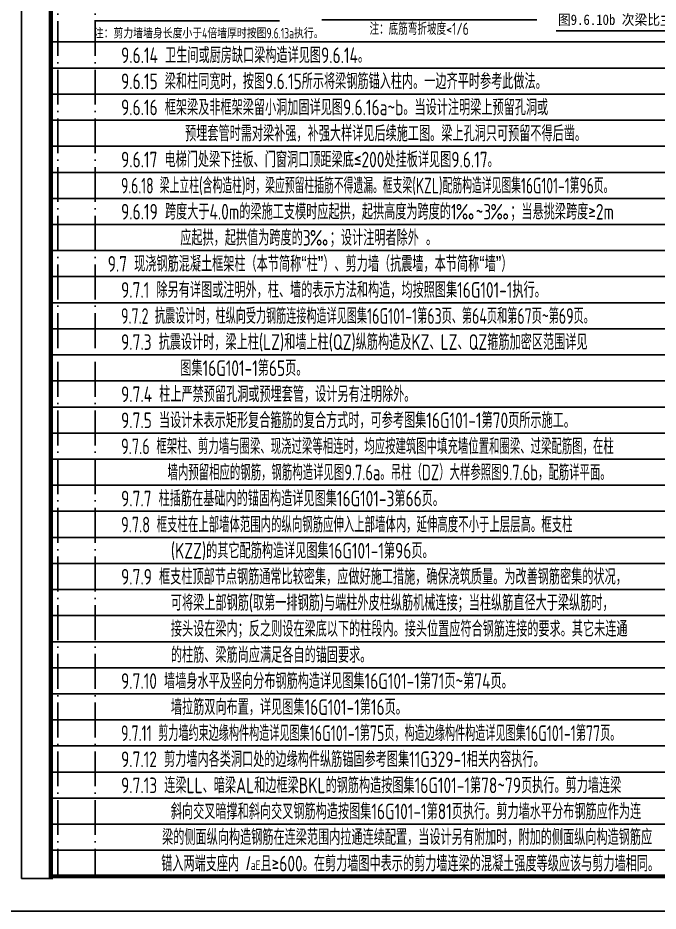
# Model space of a CAD drawing. Extents: x 393367 to 3005760, y 4998 to 826018.
# Drawn here: x 2027086 to 2045518, y 458562 to 484256 of the extents above; entities that cross this region are included whole.
import ezdxf

# ---------------------------------------------------------------- set-up
doc = ezdxf.new("R2010")
doc.units = 0
doc.header["$LTSCALE"] = 1000
doc.linetypes.add('D1', pattern=[14, 10, -2, 0, -2])
doc.layers.get('Defpoints').update_dxf_attribs({"linetype": 'CONTINUOUS'})
for name, color, linetype in [('C-SHET-TTLB', 11, 'CONTINUOUS'), ('S-1-TEXT', 7, 'CONTINUOUS'), ('S-DETL-TEXT', 7, 'CONTINUOUS')]:
    doc.layers.add(name, color=color, linetype=linetype)
doc.layers.add('yichutu', color=7, linetype='CONTINUOUS', true_color=0xffffff, plot=False)
doc.styles.add('TS', font='tssdeng.shx', dxfattribs={"width": 0.7, "bigfont": 'tssdchn.shx'})
doc.styles.add('TSSD_Label', font='Tssdeng.shx', dxfattribs={"width": 0.7, "bigfont": 'hztxt.shx'})
doc.styles.add('华文行楷', font='italic8.shx', dxfattribs={"width": 0.75, "height": 350, "bigfont": 'yxf.shx'})
doc.styles.add('黑体', font='simhei.ttf')

# ---------------------------------------------------------------- blocks, each defined once
blk = doc.blocks.new('yct-1051-594-105100-59400-100-1002')
at = {"layer": 'yichutu', "color": 7, "true_color": 0xffffff}
blk.add_lwpolyline([(0, 0), (0, 59400), (105100, 59400), (105100, 0)], close=True, dxfattribs=at)

msp = doc.modelspace()

# ---------------------------------------------------------------- linework, layer by layer
at = {"layer": 'C-SHET-TTLB'}
for p in [(2027195.72511, 517022.12225), (2028095.72511, 459502.12225)]:
    msp.add_line(p, (2027195.72511, 459502.12225), dxfattribs=at)
msp.add_lwpolyline([(2131295.72511, 517962.12225), (2131295.72511, 458562.12225), (2026195.72511, 458562.12225), (2026195.72511, 517962.12225)], close=True, dxfattribs=at)
at = {"layer": 'C-SHET-TTLB', "const_width": 120}
for points in [[(2028035.72511, 516962.12225), (2122795.72511, 516962.12225), (2122795.72511, 459562.12225), (2028035.72511, 459562.12225)], [(2028035.72511, 516962.12225), (2130295.72511, 516962.12225), (2130295.72511, 459562.12225), (2028035.72511, 459562.12225)]]:
    msp.add_lwpolyline(points, close=True, dxfattribs=at)
at = {"layer": 'Defpoints', "color": 252, "linetype": 'D1', "ltscale": 0.1}
for p, q in [((2028235.72511, 513562.12225), (2028235.72511, 459562.12225)), ((2029307.72511, 513562.12225), (2029307.72511, 459562.12225))]:
    msp.add_line(p, q, dxfattribs=at)
at = {"layer": 'Defpoints', "color": 252}
for p, q in [((2028035.72511, 483562.12225), (2101595.72511, 483562.12225)), ((2028035.72511, 482812.12225), (2101595.72511, 482812.12225)), ((2028035.72511, 482062.12225), (2101595.72511, 482062.12225)), ((2028035.72511, 481312.12225), (2101595.72511, 481312.12225)), ((2028035.72511, 480562.12225), (2101595.72511, 480562.12225)), ((2028035.72511, 479812.12225), (2101595.72511, 479812.12225)), ((2028035.72511, 479062.12225), (2101595.72511, 479062.12225)), ((2028035.72511, 478312.12225), (2101595.72511, 478312.12225)), ((2028035.72511, 477562.12225), (2101595.72511, 477562.12225)), ((2028035.72511, 476812.12225), (2101595.72511, 476812.12225)), ((2028035.72511, 476062.12225), (2101595.72511, 476062.12225)), ((2028035.72511, 475312.12225), (2101595.72511, 475312.12225)), ((2028035.72511, 474562.12225), (2101595.72511, 474562.12225)), ((2028035.72511, 473812.12225), (2101595.72511, 473812.12225)), ((2028035.72511, 473062.12225), (2122795.72511, 473062.12225)), ((2028035.72511, 472312.12225), (2101595.72511, 472312.12225)), ((2028035.72511, 471562.12225), (2101595.72511, 471562.12225)), ((2028035.72511, 470812.12225), (2101595.72511, 470812.12225)), ((2028035.72511, 470062.12225), (2101595.72511, 470062.12225)), ((2028035.72511, 469312.12225), (2101595.72511, 469312.12225)), ((2028035.72511, 468562.12225), (2101595.72511, 468562.12225)), ((2028035.72511, 467812.12225), (2101595.72511, 467812.12225)), ((2028035.72511, 467062.12225), (2101595.72511, 467062.12225)), ((2028035.72511, 466312.12225), (2101595.72511, 466312.12225)), ((2028035.72511, 465562.12225), (2101595.72511, 465562.12225)), ((2028035.72511, 464812.12225), (2101595.72511, 464812.12225)), ((2028035.72511, 464062.12225), (2101595.72511, 464062.12225)), ((2028035.72511, 463312.12225), (2101595.72511, 463312.12225)), ((2028035.72511, 462562.12225), (2101595.72511, 462562.12225)), ((2028035.72511, 461812.12225), (2101595.72511, 461812.12225)), ((2028035.72511, 461062.12225), (2101595.72511, 461062.12225)), ((2028035.72511, 460312.12225), (2101595.72511, 460312.12225))]:
    msp.add_line(p, q, dxfattribs=at)
at = {"layer": 'S-DETL-TEXT', "const_width": 50}
for points in [[(2029286.36026, 484168.29717), (2034623.21963, 484168.29717)], [(2035827.20335, 484199.30346), (2042028.05081, 484199.30346)], [(2042578.58698, 483881.20658), (2048173.54797, 483881.20658)]]:
    msp.add_lwpolyline(points, dxfattribs=at)

# ---------------------------------------------------------------- block references
at = {"layer": 'yichutu'}
msp.add_blockref('yct-1051-594-105100-59400-100-1002', (2026195.72511, 458562.12225), dxfattribs=at)

# ---------------------------------------------------------------- texts
at = {"layer": 'S-1-TEXT'}
for s, height, style, width, p in [('9.6.14 卫生间或厨房缺口梁构造详见图9.6.14。', 450, 'TS', 0.75, (2030056.77793, 482954.55175)), ('9.6.15 梁和柱同宽时，按图9.6.15所示将梁钢筋锚入柱内。一边齐平时参考此做法。', 450, 'TS', 0.75, (2030056.77793, 482204.55175)), ('9.6.16 框架梁及非框架梁留小洞加固详见图9.6.16a~b。当设计注明梁上预留孔洞或', 450, 'TS', 0.75, (2030056.77793, 481454.55175)), ('         预埋套管时需对梁补强，补强大样详见后续施工图。梁上孔洞只可预留不得后凿。', 450, 'TS', 0.75, (2030056.77793, 480704.55175)), ('9.6.17 电梯门处梁下挂板、门窗洞口顶距梁底≤200处挂板详见图9.6.17。 ', 450, 'TS', 0.75, (2030056.77793, 479954.55175)), ('9.6.18 梁上立柱(含构造柱)时，梁应预留柱插筋不得遗漏。框支梁(KZL)配筋构造详见图集16G101-1第96页。', 450, 'TS', 0.66, (2030056.77793, 479204.55175)), ('9.6.19 跨度大于4.0m的梁施工支模时应起拱，起拱高度为跨度的1‰~3‰；当悬挑梁跨度≥2m', 450, 'TS', 0.75, (2030056.77793, 478454.55175)), ('        应起拱，起拱值为跨度的3‰；设计注明者除外 。', 450, 'TS', 0.75, (2030121.92193, 477704.55175)), ('9.7 现浇钢筋混凝土框架柱（本节简称“柱”）、剪力墙（抗震墙，本节简称“墙”）', 450, 'TS', 0.75, (2029672.5386, 476954.55175)), ('9.7.1 除另有详图或注明外，柱、墙的表示方法和构造，均按照图集16G101-1执行。', 450, 'TS', 0.75, (2030056.77793, 476204.55175)), ('9.7.2 抗震设计时，柱纵向受力钢筋连接构造详见图集16G101-1第63页、第64页和第67页~第69页。', 450, 'TS', 0.68, (2030056.77793, 475454.55175)), ('9.7.3 抗震设计时，梁上柱(LZ)和墙上柱(QZ)纵筋构造及KZ、LZ、QZ箍筋加密区范围详见', 450, 'TS', 0.75, (2030056.77793, 474704.55175)), ('        图集16G101-1第65页。', 450, 'TS', 0.75, (2030121.92193, 473954.55175)), ('9.7.4 柱上严禁预留孔洞或预埋套管，设计另有注明除外。', 450, 'TS', 0.75, (2030056.77793, 473204.55175)), ('9.7.5 当设计未表示矩形复合箍筋的复合方式时，可参考图集16G101-1第70页所示施工。', 450, 'TS', 0.75, (2030056.77793, 472454.55175)), ('9.7.6 框架柱、剪力墙与圈梁、现浇过梁等相连时，均应按建筑图中填充墙位置和圈梁、过梁配筋图，在柱', 450, 'TS', 0.7, (2030056.77793, 471704.55175)), ('       墙内预留相应的钢筋，钢筋构造详见图9.7.6a。吊柱（DZ）大样参照图9.7.6b，配筋详平面。', 450, 'TS', 0.7, (2030056.77793, 470954.55175)), ('9.7.7 柱插筋在基础内的锚固构造详见图集16G101-3第66页。', 450, 'TS', 0.75, (2030056.77793, 470204.55175)), ('9.7.8 框支柱在上部墙体范围内的纵向钢筋应伸入上部墙体内，延伸高度不小于上层层高。框支柱', 450, 'TS', 0.7, (2030056.77793, 469454.55175)), ('       (KZZ)的其它配筋构造详见图集16G101-1第96页。', 450, 'TS', 0.75, (2030056.77793, 468704.55175)), ('9.7.9 框支柱顶部节点钢筋通常比较密集，应做好施工措施，确保浇筑质量。为改善钢筋密集的状况，', 450, 'TS', 0.75, (2030056.77793, 467954.55175)), ('       可将梁上部钢筋(取第一排钢筋)与端柱外皮柱纵筋机械连接；当柱纵筋直径大于梁纵筋时，', 450, 'TS', 0.75, (2030056.77793, 467204.55175)), ('       接头设在梁内；反之则设在梁底以下的柱段内。接头位置应符合钢筋连接的要求。其它未连通', 450, 'TS', 0.75, (2030056.77793, 466454.55175)), ('       的柱筋、梁筋尚应满足各自的锚固要求。', 450, 'TS', 0.75, (2030056.77793, 465704.55175)), ('9.7.10 墙墙身水平及竖向分布钢筋构造详见图集16G101-1第71页~第74页。', 450, 'TS', 0.75, (2030056.77793, 464954.55175)), ('       墙拉筋双向布置，详见图集16G101-1第16页。', 450, 'TS', 0.75, (2030056.77793, 464204.55175)), ('9.7.11 剪力墙约束边缘构件构造详见图集16G101-1第75页，构造边缘构件构造详见图集16G101-1第77页。', 450, 'TS', 0.68, (2030056.77793, 463454.55175)), ('9.7.12 剪力墙内各类洞口处的边缘构件纵筋锚固参考图集11G329-1相关内容执行。', 450, 'TS', 0.75, (2030056.77793, 462704.55175)), ('9.7.13 连梁LL、暗梁AL和边框梁BKL的钢筋构造按图集16G101-1第78~79页执行。剪力墙连梁', 450, 'TS', 0.75, (2030056.77793, 461954.55175)), ('       斜向交叉暗撑和斜向交叉钢筋构造按图集16G101-1第81页执行。剪力墙水平分布钢筋应作为连', 450, 'TS', 0.75, (2030056.77793, 461204.55175)), ('梁的侧面纵向构造钢筋在连梁范围内拉通连续配置，当设计另有附加时，附加的侧面纵向构造钢筋应', 450, 'TS', 0.75, (2031238.26813, 460463.16155)), ('锚入两端支座内   且≥600。在剪力墙图中表示的剪力墙连梁的混凝土强度等级应该与剪力墙相同。', 450, 'TS', 0.75, (2031212.77473, 459704.55175)), ('l', 375, '华文行楷', 0.75, (2033627.16138, 459754.593)), ('aE', 281.25, 'TS', 0.75, (2033789.3054, 459742.78166))]:
    msp.add_text(s, height=height, dxfattribs=dict(at, style=style, width=width)).set_placement(p)
at = {"layer": 'S-DETL-TEXT'}
for s, height, style, width, p in [('图9.6.10b 次梁比主梁低时做法', 300, '黑体', 0.9, (2042631.5661, 484052.37571)), ('注：底筋弯折坡度<1/6', 350, 'TS', 0.75, (2037209.48898, 483765.39841)), ('注：剪力墙墙身长度小于4倍墙厚时按图9.6.13a执行。', 300, 'TSSD_Label', 0.7, (2029273.39215, 483664.52694))]:
    msp.add_text(s, height=height, dxfattribs=dict(at, style=style, width=width)).set_placement(p)

doc.saveas('drawing.dxf')
